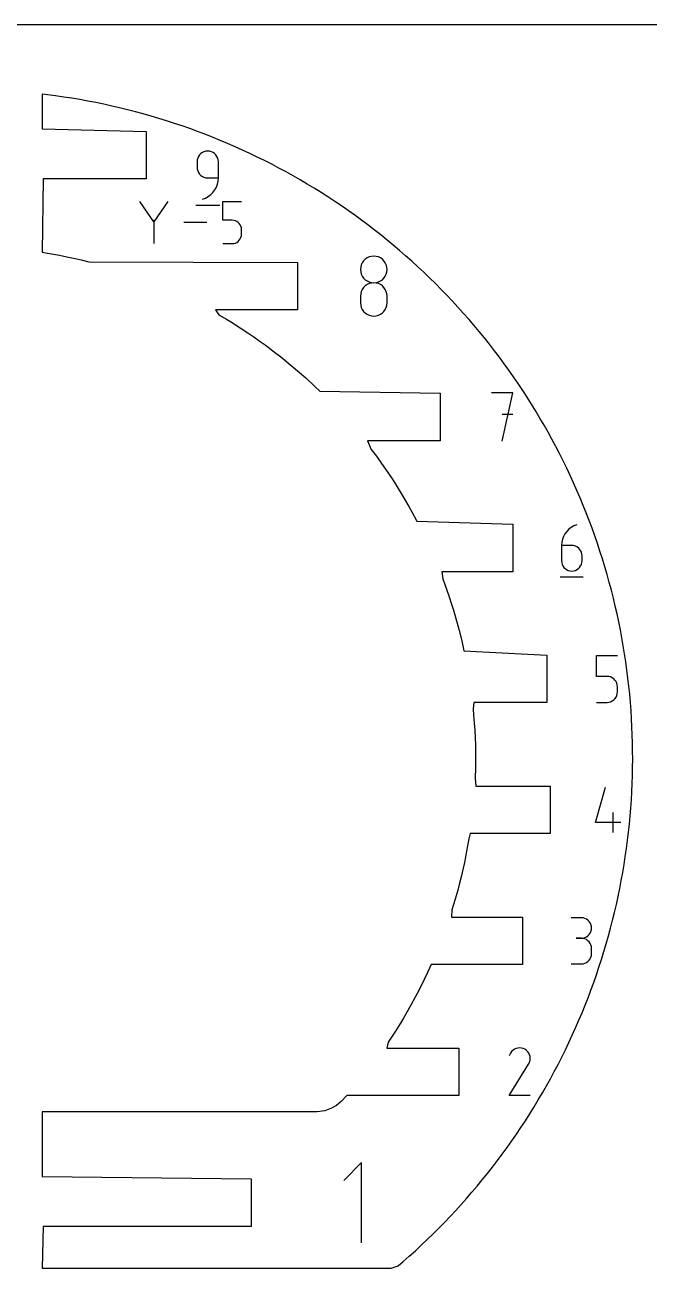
# Model space of a CAD drawing. Header units: metres. Extents: x 0 to 18, y 0 to 24.
# Drawn here: x 4.048 to 6.386, y 19.346 to 24 of the extents above; entities that cross this region are included whole.
import ezdxf

# ---------------------------------------------------------------- set-up
doc = ezdxf.new("R2010")
doc.units = ezdxf.units.M

msp = doc.modelspace()

# ---------------------------------------------------------------- linework, layer by layer
at = {"layer": 'annotation', "color": 1}
for p, q in [((4.695388, 23.501284), (4.693528, 23.494514)), ((4.698349, 23.507519), (4.695388, 23.501284)), ((4.702297, 23.513106), (4.698349, 23.507519)), ((4.707118, 23.517932), (4.702297, 23.513106)), ((4.712698, 23.521882), (4.707118, 23.517932)), ((4.718923, 23.524845), (4.712698, 23.521882)), ((4.72568, 23.526706), (4.718923, 23.524845)), ((4.732854, 23.527351), (4.72568, 23.526706)), ((4.740043, 23.526706), (4.732854, 23.527351)), ((4.732854, 23.527351), (4.732854, 23.527351)), ((4.746807, 23.524845), (4.740043, 23.526706)), ((4.753035, 23.521882), (4.746807, 23.524845)), ((4.758613, 23.517932), (4.753035, 23.521882)), ((4.763429, 23.513106), (4.758613, 23.517932)), ((4.767371, 23.507519), (4.763429, 23.513106)), ((4.770326, 23.501284), (4.767371, 23.507519)), ((4.772181, 23.494514), (4.770326, 23.501284)), ((4.693528, 23.494514), (4.692883, 23.487323)), ((4.692883, 23.487323), (4.692883, 23.46731)), ((4.692883, 23.46731), (4.692883, 23.46731)), ((4.692883, 23.46731), (4.693528, 23.460119)), ((4.693528, 23.460119), (4.695388, 23.45335)), ((4.772825, 23.487323), (4.772181, 23.494514)), ((4.772825, 23.427293), (4.772825, 23.487323)), ((4.772825, 23.487323), (4.772825, 23.487323)), ((4.695388, 23.45335), (4.698349, 23.447117)), ((4.698349, 23.447117), (4.702297, 23.441532)), ((4.702297, 23.441532), (4.707118, 23.436708)), ((4.707118, 23.436708), (4.712698, 23.432759)), ((4.712698, 23.432759), (4.718923, 23.429798)), ((4.718923, 23.429798), (4.72568, 23.427938)), ((4.72568, 23.427938), (4.732854, 23.427293)), ((4.732854, 23.427293), (4.772825, 23.427293)), ((4.769357, 23.403492), (4.77194, 23.415157)), ((4.77194, 23.415157), (4.772825, 23.427293)), ((4.734774, 23.357368), (4.744218, 23.364477)), ((4.744218, 23.364477), (4.752508, 23.372791)), ((4.752508, 23.372791), (4.759533, 23.382162)), ((4.759533, 23.382162), (4.765185, 23.392445)), ((4.765185, 23.392445), (4.769357, 23.403492)), ((4.531147, 23.263001), (4.478375, 23.339316)), ((4.583909, 23.339316), (4.531147, 23.263001)), ((4.687888, 23.324851), (4.777888, 23.324851)), ((4.712851, 23.347351), (4.724282, 23.351611)), ((4.712851, 23.347351), (4.712851, 23.347351)), ((4.724282, 23.351611), (4.734774, 23.357368)), ((4.789073, 23.26886), (4.789073, 23.339311)), ((4.789073, 23.339311), (4.859336, 23.339311)), ((4.531147, 23.269142), (4.531147, 23.1811)), ((4.824204, 23.26886), (4.789073, 23.26886)), ((4.830512, 23.268296), (4.824204, 23.26886)), ((4.836452, 23.266669), (4.830512, 23.268296)), ((4.72976, 23.260208), (4.643256, 23.260208)), ((4.841924, 23.264079), (4.836452, 23.266669)), ((4.846828, 23.260622), (4.841924, 23.264079)), ((4.851065, 23.256397), (4.846828, 23.260622)), ((4.854533, 23.251502), (4.851065, 23.256397)), ((4.857135, 23.246035), (4.854533, 23.251502)), ((4.858769, 23.240094), (4.857135, 23.246035)), ((4.859336, 23.233778), (4.858769, 23.240094)), ((4.859336, 23.216276), (4.859336, 23.233778)), ((4.859336, 23.233778), (4.859336, 23.233778)), ((4.789073, 23.181105), (4.824204, 23.181105)), ((4.824204, 23.181105), (4.83051, 23.181672)), ((4.824204, 23.181105), (4.824204, 23.181105)), ((4.83051, 23.181672), (4.836448, 23.183306)), ((4.836448, 23.183306), (4.84192, 23.185909)), ((4.84192, 23.185909), (4.846824, 23.18938)), ((4.846824, 23.18938), (4.851061, 23.193619)), ((4.851061, 23.193619), (4.854531, 23.198528)), ((4.854531, 23.198528), (4.857134, 23.204007)), ((4.857134, 23.204007), (4.858769, 23.209956)), ((4.858769, 23.209956), (4.859336, 23.216276)), ((5.337314, 23.131157), (5.329545, 23.127464)), ((5.345747, 23.133478), (5.337314, 23.131157)), ((5.354703, 23.134283), (5.345747, 23.133478)), ((5.36366, 23.133478), (5.354703, 23.134283)), ((5.354703, 23.134283), (5.354703, 23.134283)), ((5.372093, 23.131157), (5.36366, 23.133478)), ((5.379862, 23.127464), (5.372093, 23.131157)), ((5.305629, 23.093405), (5.304824, 23.084474)), ((5.304824, 23.084474), (5.304824, 23.084474)), ((5.304824, 23.084474), (5.305629, 23.075501)), ((5.307949, 23.101821), (5.305629, 23.093405)), ((5.311642, 23.109577), (5.307949, 23.101821)), ((5.316567, 23.116531), (5.311642, 23.109577)), ((5.322582, 23.122541), (5.316567, 23.116531)), ((5.329545, 23.127464), (5.322582, 23.122541)), ((5.386825, 23.122541), (5.379862, 23.127464)), ((5.39284, 23.116531), (5.386825, 23.122541)), ((5.397765, 23.109577), (5.39284, 23.116531)), ((5.401458, 23.101821), (5.397765, 23.109577)), ((5.403778, 23.093405), (5.401458, 23.101821)), ((5.404583, 23.084474), (5.403778, 23.093405)), ((5.403778, 23.075501), (5.404583, 23.084474)), ((5.404583, 23.084474), (5.404583, 23.084474)), ((5.305629, 23.075501), (5.30795, 23.067053)), ((5.30795, 23.067053), (5.311645, 23.059272)), ((5.311645, 23.059272), (5.316572, 23.0523)), ((5.316572, 23.0523), (5.322588, 23.046278)), ((5.322588, 23.046278), (5.329551, 23.041348)), ((5.329551, 23.041348), (5.33732, 23.037651)), ((5.33732, 23.037651), (5.345751, 23.035329)), ((5.345751, 23.035329), (5.354703, 23.034524)), ((5.354703, 23.034524), (5.363656, 23.035329)), ((5.363656, 23.035329), (5.372087, 23.037651)), ((5.372087, 23.037651), (5.379856, 23.041348)), ((5.379856, 23.041348), (5.386819, 23.046278)), ((5.386819, 23.046278), (5.392835, 23.0523)), ((5.392835, 23.0523), (5.397762, 23.059272)), ((5.397762, 23.059272), (5.401457, 23.067053)), ((5.401457, 23.067053), (5.403778, 23.075501)), ((5.305629, 22.993557), (5.304824, 22.984588)), ((5.307949, 23.002002), (5.305629, 22.993557)), ((5.311642, 23.00978), (5.307949, 23.002002)), ((5.316567, 23.01675), (5.311642, 23.00978)), ((5.322582, 23.022771), (5.316567, 23.01675)), ((5.329545, 23.0277), (5.322582, 23.022771)), ((5.337314, 23.031397), (5.329545, 23.0277)), ((5.345747, 23.033718), (5.337314, 23.031397)), ((5.354703, 23.034524), (5.345747, 23.033718)), ((5.36366, 23.033719), (5.354703, 23.034524)), ((5.354703, 23.034524), (5.354703, 23.034524)), ((5.354703, 23.034524), (5.354703, 23.034524)), ((5.372093, 23.031398), (5.36366, 23.033719)), ((5.379862, 23.027703), (5.372093, 23.031398)), ((5.386825, 23.022776), (5.379862, 23.027703)), ((5.39284, 23.016756), (5.386825, 23.022776)), ((5.397765, 23.009786), (5.39284, 23.016756)), ((5.401458, 23.002007), (5.397765, 23.009786)), ((5.403778, 22.993561), (5.401458, 23.002007)), ((5.404583, 22.984588), (5.403778, 22.993561)), ((5.304824, 22.984588), (5.304824, 22.95974)), ((5.304824, 22.95974), (5.304824, 22.95974)), ((5.304824, 22.95974), (5.305629, 22.950771)), ((5.305629, 22.950771), (5.30795, 22.942336)), ((5.30795, 22.942336), (5.311645, 22.934574)), ((5.397762, 22.934574), (5.401457, 22.942336)), ((5.401457, 22.942336), (5.403778, 22.950771)), ((5.403778, 22.950771), (5.404583, 22.95974)), ((5.404583, 22.95974), (5.404583, 22.984588)), ((5.404583, 22.984588), (5.404583, 22.984588)), ((5.311645, 22.934574), (5.316572, 22.927624)), ((5.316572, 22.927624), (5.322588, 22.921626)), ((5.322588, 22.921626), (5.329551, 22.916718)), ((5.329551, 22.916718), (5.33732, 22.91304)), ((5.33732, 22.91304), (5.345751, 22.910731)), ((5.345751, 22.910731), (5.354703, 22.90993)), ((5.354703, 22.90993), (5.363656, 22.910731)), ((5.354703, 22.90993), (5.354703, 22.90993)), ((5.363656, 22.910731), (5.372087, 22.91304)), ((5.372087, 22.91304), (5.379856, 22.916718)), ((5.379856, 22.916718), (5.386819, 22.921626)), ((5.386819, 22.921626), (5.392835, 22.927624)), ((5.392835, 22.927624), (5.397762, 22.934574)), ((5.875397, 22.62278), (5.794788, 22.62278)), ((5.835098, 22.441509), (5.875397, 22.62278)), ((5.875397, 22.542057), (5.835098, 22.542057)), ((6.085019, 22.111885), (6.077058, 22.10389)), ((6.094093, 22.118728), (6.085019, 22.111885)), ((6.104175, 22.124278), (6.094093, 22.118728)), ((6.115162, 22.128398), (6.104175, 22.124278)), ((6.115162, 22.128398), (6.115162, 22.128398)), ((6.058401, 22.06316), (6.057551, 22.051486)), ((6.060879, 22.074376), (6.058401, 22.06316)), ((6.064884, 22.084996), (6.060879, 22.074376)), ((6.070311, 22.09488), (6.064884, 22.084996)), ((6.077058, 22.10389), (6.070311, 22.09488)), ((6.057551, 22.051486), (6.057551, 21.99408)), ((6.095905, 22.051486), (6.057551, 22.051486)), ((6.102803, 22.05087), (6.095905, 22.051486)), ((6.109293, 22.049095), (6.102803, 22.05087)), ((6.115269, 22.046267), (6.109293, 22.049095)), ((6.120621, 22.042493), (6.115269, 22.046267)), ((6.125242, 22.037881), (6.120621, 22.042493)), ((6.129025, 22.032537), (6.125242, 22.037881)), ((6.13186, 22.026568), (6.129025, 22.032537)), ((6.13364, 22.020083), (6.13186, 22.026568)), ((6.134258, 22.013187), (6.13364, 22.020083)), ((6.134258, 21.99408), (6.134258, 22.013187)), ((6.134258, 22.013187), (6.134258, 22.013187)), ((6.057551, 21.99408), (6.057551, 21.99408)), ((6.057551, 21.99408), (6.058171, 21.987181)), ((6.058171, 21.987181), (6.059955, 21.980686)), ((6.059955, 21.980686), (6.062796, 21.974705)), ((6.062796, 21.974705), (6.066585, 21.969346)), ((6.066585, 21.969346), (6.07121, 21.964717)), ((6.07121, 21.964717), (6.076565, 21.960928)), ((6.115269, 21.960928), (6.120621, 21.964717)), ((6.120621, 21.964717), (6.125242, 21.969346)), ((6.125242, 21.969346), (6.129025, 21.974705)), ((6.129025, 21.974705), (6.13186, 21.980686)), ((6.13186, 21.980686), (6.13364, 21.987181)), ((6.13364, 21.987181), (6.134258, 21.99408)), ((6.052748, 21.934095), (6.139105, 21.934095)), ((6.076565, 21.960928), (6.082538, 21.958087)), ((6.082538, 21.958087), (6.089021, 21.956303)), ((6.089021, 21.956303), (6.095905, 21.955684)), ((6.095905, 21.955684), (6.102803, 21.956303)), ((6.095905, 21.955684), (6.095905, 21.955684)), ((6.102803, 21.956303), (6.109293, 21.958087)), ((6.109293, 21.958087), (6.115269, 21.960928)), ((6.188771, 21.56155), (6.188771, 21.639827)), ((6.188771, 21.639827), (6.266839, 21.639827)), ((6.227805, 21.56155), (6.188771, 21.56155)), ((6.234814, 21.560923), (6.227805, 21.56155)), ((6.241413, 21.559117), (6.234814, 21.560923)), ((6.247493, 21.556238), (6.241413, 21.559117)), ((6.252942, 21.552398), (6.247493, 21.556238)), ((6.257649, 21.547703), (6.252942, 21.552398)), ((6.261503, 21.542265), (6.257649, 21.547703)), ((6.264393, 21.536191), (6.261503, 21.542265)), ((6.266209, 21.52959), (6.264393, 21.536191)), ((6.266839, 21.522571), (6.266209, 21.52959)), ((6.266209, 21.496104), (6.266839, 21.503126)), ((6.266839, 21.503126), (6.266839, 21.522571)), ((6.266839, 21.522571), (6.266839, 21.522571)), ((6.188771, 21.464048), (6.227805, 21.464048)), ((6.227805, 21.464048), (6.234811, 21.464678)), ((6.227805, 21.464048), (6.227805, 21.464048)), ((6.234811, 21.464678), (6.241409, 21.466494)), ((6.241409, 21.466494), (6.247488, 21.469386)), ((6.247488, 21.469386), (6.252937, 21.473242)), ((6.252937, 21.473242), (6.257645, 21.477953)), ((6.257645, 21.477953), (6.261501, 21.483407)), ((6.261501, 21.483407), (6.264392, 21.489494)), ((6.264392, 21.489494), (6.266209, 21.496104)), ((6.184983, 21.014559), (6.222734, 21.146957)), ((6.251176, 20.976711), (6.251176, 21.052322)), ((6.279512, 21.014559), (6.184983, 21.014559)), ((6.131703, 20.657805), (6.093386, 20.657805)), ((6.138594, 20.657186), (6.131703, 20.657805)), ((6.145078, 20.655404), (6.138594, 20.657186)), ((6.151048, 20.652567), (6.145078, 20.655404)), ((6.156395, 20.648785), (6.151048, 20.652567)), ((6.161012, 20.644168), (6.156395, 20.648785)), ((6.164791, 20.638826), (6.161012, 20.644168)), ((6.167624, 20.632868), (6.164791, 20.638826)), ((6.169402, 20.626404), (6.167624, 20.632868)), ((6.170019, 20.619543), (6.169402, 20.626404)), ((6.169402, 20.612649), (6.170019, 20.619543)), ((6.170019, 20.619543), (6.170019, 20.619543)), ((6.131703, 20.581172), (6.112517, 20.581172)), ((6.112517, 20.581172), (6.131703, 20.581172)), ((6.131703, 20.581172), (6.138594, 20.581791)), ((6.138594, 20.580553), (6.131703, 20.581172)), ((6.131703, 20.581172), (6.131703, 20.581172)), ((6.138594, 20.581791), (6.145078, 20.583574)), ((6.145078, 20.578771), (6.138594, 20.580553)), ((6.145078, 20.583574), (6.151048, 20.586414)), ((6.151048, 20.575934), (6.145078, 20.578771)), ((6.151048, 20.586414), (6.156395, 20.590201)), ((6.156395, 20.572152), (6.151048, 20.575934)), ((6.156395, 20.590201), (6.161012, 20.594827)), ((6.161012, 20.567535), (6.156395, 20.572152)), ((6.161012, 20.594827), (6.164791, 20.600183)), ((6.164791, 20.600183), (6.167624, 20.60616)), ((6.167624, 20.60616), (6.169402, 20.612649)), ((6.164791, 20.562193), (6.161012, 20.567535)), ((6.167624, 20.556235), (6.164791, 20.562193)), ((6.169402, 20.549771), (6.167624, 20.556235)), ((6.170019, 20.54291), (6.169402, 20.549771)), ((6.169402, 20.516861), (6.170019, 20.523724)), ((6.170019, 20.523724), (6.170019, 20.54291)), ((6.170019, 20.54291), (6.170019, 20.54291)), ((6.093386, 20.485462), (6.131703, 20.485462)), ((6.131703, 20.485462), (6.138594, 20.48608)), ((6.131703, 20.485462), (6.131703, 20.485462)), ((6.138594, 20.48608), (6.145078, 20.487862)), ((6.145078, 20.487862), (6.151048, 20.490698)), ((6.151048, 20.490698), (6.156395, 20.494478)), ((6.156395, 20.494478), (6.161012, 20.499094)), ((6.161012, 20.499094), (6.164791, 20.504436)), ((6.164791, 20.504436), (6.167624, 20.510395)), ((6.167624, 20.510395), (6.169402, 20.516861)), ((5.866344, 20.15091), (5.861148, 20.140942)), ((5.870468, 20.156757), (5.866344, 20.15091)), ((5.875415, 20.161638), (5.870468, 20.156757)), ((5.881036, 20.165514), (5.875415, 20.161638)), ((5.887179, 20.168346), (5.881036, 20.165514)), ((5.893696, 20.170094), (5.887179, 20.168346)), ((5.900434, 20.17072), (5.893696, 20.170094)), ((5.907243, 20.170184), (5.900434, 20.17072)), ((5.913973, 20.168447), (5.907243, 20.170184)), ((5.920474, 20.16547), (5.913973, 20.168447)), ((5.926289, 20.161342), (5.920474, 20.16547)), ((5.920474, 20.16547), (5.920474, 20.16547)), ((5.93115, 20.156387), (5.926289, 20.161342)), ((5.935016, 20.150759), (5.93115, 20.156387)), ((5.937842, 20.144608), (5.935016, 20.150759)), ((5.861036, 19.99253), (5.934164, 20.110256)), ((5.934164, 20.110256), (5.934251, 20.110364)), ((5.934164, 20.110256), (5.934164, 20.110256)), ((5.934251, 20.110364), (5.934335, 20.110473)), ((5.934335, 20.110473), (5.934416, 20.110584)), ((5.934416, 20.110584), (5.934494, 20.110698)), ((5.934494, 20.110698), (5.93457, 20.110815)), ((5.93457, 20.110815), (5.934645, 20.110937)), ((5.934645, 20.110937), (5.934719, 20.111065)), ((5.934719, 20.111065), (5.934793, 20.111198)), ((5.934793, 20.111198), (5.934868, 20.11134)), ((5.934868, 20.11134), (5.937887, 20.117823)), ((5.934868, 20.11134), (5.934868, 20.11134)), ((5.939585, 20.138087), (5.937842, 20.144608)), ((5.937887, 20.117823), (5.939651, 20.124543)), ((5.940202, 20.131348), (5.939585, 20.138087)), ((5.939651, 20.124543), (5.940202, 20.131348)), ((5.940176, 19.99253), (5.861036, 19.99253)), ((5.308568, 19.741524), (5.241874, 19.674811)), ((5.308568, 19.441524), (5.308568, 19.741524))]:
    msp.add_line(p, q, dxfattribs=at)
at = {"layer": 'boundary', "color": 5}
for p, q in [((4.133229, 23.73817), (4.112487, 23.74065)), ((4.112487, 23.74065), (4.112487, 23.610476)), ((4.163493, 23.734209), (4.133229, 23.73817)), ((4.193664, 23.729884), (4.163493, 23.734209)), ((4.223766, 23.725197), (4.193664, 23.729884)), ((4.253784, 23.720144), (4.223766, 23.725197)), ((4.283748, 23.714727), (4.253784, 23.720144)), ((4.313663, 23.70894), (4.283748, 23.714727)), ((4.343478, 23.702797), (4.313663, 23.70894)), ((4.373239, 23.696283), (4.343478, 23.702797)), ((4.402898, 23.689414), (4.373239, 23.696283)), ((4.432502, 23.682174), (4.402898, 23.689414)), ((4.461964, 23.67459), (4.432502, 23.682174)), ((4.491367, 23.666637), (4.461964, 23.67459)), ((4.520679, 23.658323), (4.491367, 23.666637)), ((4.549845, 23.649665), (4.520679, 23.658323)), ((4.578939, 23.640644), (4.549845, 23.649665)), ((4.607911, 23.631271), (4.578939, 23.640644)), ((4.112487, 23.610476), (4.502888, 23.601101)), ((4.502888, 23.601101), (4.502888, 23.423601)), ((4.636746, 23.621551), (4.607911, 23.631271)), ((4.665485, 23.611478), (4.636746, 23.621551)), ((4.694091, 23.601052), (4.665485, 23.611478)), ((4.722558, 23.590286), (4.694091, 23.601052)), ((4.750922, 23.579164), (4.722558, 23.590286)), ((4.779112, 23.567706), (4.750922, 23.579164)), ((4.807181, 23.555902), (4.779112, 23.567706)), ((4.835111, 23.543754), (4.807181, 23.555902)), ((4.862874, 23.531268), (4.835111, 23.543754)), ((4.890475, 23.518452), (4.862874, 23.531268)), ((4.917929, 23.505299), (4.890475, 23.518452)), ((4.945222, 23.491811), (4.917929, 23.505299)), ((4.972365, 23.47798), (4.945222, 23.491811)), ((4.999309, 23.463837), (4.972365, 23.47798)), ((5.026088, 23.449364), (4.999309, 23.463837)), ((4.116362, 23.423601), (4.112487, 23.149275)), ((4.502888, 23.423601), (4.116362, 23.423601)), ((5.052698, 23.434559), (5.026088, 23.449364)), ((5.079114, 23.419439), (5.052698, 23.434559)), ((5.10535, 23.403992), (5.079114, 23.419439)), ((5.131386, 23.388228), (5.10535, 23.403992)), ((5.15723, 23.372154), (5.131386, 23.388228)), ((5.182904, 23.355754), (5.15723, 23.372154)), ((5.208349, 23.339049), (5.182904, 23.355754)), ((5.233585, 23.322041), (5.208349, 23.339049)), ((5.258624, 23.304725), (5.233585, 23.322041)), ((5.283459, 23.287099), (5.258624, 23.304725)), ((5.308072, 23.269171), (5.283459, 23.287099)), ((5.332462, 23.250946), (5.308072, 23.269171)), ((5.356598, 23.232444), (5.332462, 23.250946)), ((5.380544, 23.213626), (5.356598, 23.232444)), ((5.404264, 23.194519), (5.380544, 23.213626)), ((5.427736, 23.175134), (5.404264, 23.194519)), ((5.450969, 23.155459), (5.427736, 23.175134)), ((4.112487, 23.149275), (4.132989, 23.145972)), ((4.132989, 23.145972), (4.178445, 23.137819)), ((4.178445, 23.137819), (4.205637, 23.132189)), ((4.205637, 23.132189), (4.236003, 23.125762)), ((5.473953, 23.135511), (5.450969, 23.155459)), ((5.496698, 23.115282), (5.473953, 23.135511)), ((4.236003, 23.125762), (4.258822, 23.120373)), ((4.258822, 23.120373), (4.28751, 23.113361)), ((4.28751, 23.113361), (5.068956, 23.110998)), ((5.068956, 23.110998), (5.068956, 22.933498)), ((5.519197, 23.094771), (5.496698, 23.115282)), ((5.541448, 23.073997), (5.519197, 23.094771)), ((5.563442, 23.052947), (5.541448, 23.073997)), ((5.585172, 23.031635), (5.563442, 23.052947)), ((5.606656, 23.010046), (5.585172, 23.031635)), ((5.627857, 22.988217), (5.606656, 23.010046)), ((5.648792, 22.96612), (5.627857, 22.988217)), ((5.669469, 22.943768), (5.648792, 22.96612)), ((5.689875, 22.921173), (5.669469, 22.943768)), ((5.068956, 22.933498), (4.762423, 22.933498)), ((4.762423, 22.933498), (4.774667, 22.914753)), ((4.774667, 22.914753), (4.802582, 22.898488)), ((4.802582, 22.898488), (4.822021, 22.886625)), ((5.709997, 22.898324), (5.689875, 22.921173)), ((5.729838, 22.875238), (5.709997, 22.898324)), ((4.822021, 22.886625), (4.85409, 22.86636)), ((4.85409, 22.86636), (4.887381, 22.844493)), ((5.749398, 22.851907), (5.729838, 22.875238)), ((5.768667, 22.828353), (5.749398, 22.851907)), ((4.887381, 22.844493), (4.905597, 22.83201)), ((4.905597, 22.83201), (4.929333, 22.815159)), ((4.929333, 22.815159), (4.947723, 22.802075)), ((5.787639, 22.804562), (5.768667, 22.828353)), ((5.806345, 22.780523), (5.787639, 22.804562)), ((4.947723, 22.802075), (4.987785, 22.771753)), ((4.987785, 22.771753), (5.00494, 22.758524)), ((5.00494, 22.758524), (5.029168, 22.738979)), ((5.824743, 22.756268), (5.806345, 22.780523)), ((5.842843, 22.731801), (5.824743, 22.756268)), ((5.029168, 22.738979), (5.045687, 22.725298)), ((5.045687, 22.725298), (5.076475, 22.698921)), ((5.860656, 22.707104), (5.842843, 22.731801)), ((5.076475, 22.698921), (5.100062, 22.678274)), ((5.100062, 22.678274), (5.13439, 22.646278)), ((5.878146, 22.682197), (5.860656, 22.707104)), ((5.895349, 22.657075), (5.878146, 22.682197)), ((5.13439, 22.646278), (5.152363, 22.629177)), ((5.152363, 22.629177), (5.603532, 22.620894)), ((5.603532, 22.620894), (5.603532, 22.443394)), ((5.912232, 22.631746), (5.895349, 22.657075)), ((5.928824, 22.606216), (5.912232, 22.631746)), ((5.945081, 22.58049), (5.928824, 22.606216)), ((5.961042, 22.554561), (5.945081, 22.58049)), ((5.976669, 22.528452), (5.961042, 22.554561)), ((5.991991, 22.502136), (5.976669, 22.528452)), ((6.006985, 22.47565), (5.991991, 22.502136)), ((5.603532, 22.443394), (5.331536, 22.443394)), ((5.331536, 22.443394), (5.345101, 22.411164)), ((6.021657, 22.448973), (6.006985, 22.47565)), ((6.036001, 22.422117), (6.021657, 22.448973)), ((5.345101, 22.411164), (5.36456, 22.385373)), ((5.36456, 22.385373), (5.383636, 22.358741)), ((6.050021, 22.395095), (6.036001, 22.422117)), ((6.063718, 22.367908), (6.050021, 22.395095)), ((5.383636, 22.358741), (5.398929, 22.33667)), ((6.077073, 22.34055), (6.063718, 22.367908)), ((6.090082, 22.313038), (6.077073, 22.34055)), ((5.398929, 22.33667), (5.420669, 22.304434)), ((5.420669, 22.304434), (5.434319, 22.283059)), ((6.10277, 22.285372), (6.090082, 22.313038)), ((5.434319, 22.283059), (5.445732, 22.265124)), ((5.445732, 22.265124), (5.464668, 22.233982)), ((6.115128, 22.257535), (6.10277, 22.285372)), ((6.127136, 22.229557), (6.115128, 22.257535)), ((5.464668, 22.233982), (5.486059, 22.19699)), ((6.138794, 22.201444), (6.127136, 22.229557)), ((6.150122, 22.173188), (6.138794, 22.201444)), ((5.486059, 22.19699), (5.497319, 22.177022)), ((5.497319, 22.177022), (5.515717, 22.142895)), ((6.161105, 22.144798), (6.150122, 22.173188)), ((5.515717, 22.142895), (5.875034, 22.130791)), ((5.875034, 22.130791), (5.875034, 21.953291)), ((6.17174, 22.11627), (6.161105, 22.144798)), ((6.182019, 22.087624), (6.17174, 22.11627)), ((6.191947, 22.05885), (6.182019, 22.087624)), ((6.201534, 22.029955), (6.191947, 22.05885)), ((6.21077, 22.000942), (6.201534, 22.029955)), ((6.219644, 21.971817), (6.21077, 22.000942)), ((6.228158, 21.942597), (6.219644, 21.971817)), ((5.875034, 21.953291), (5.609905, 21.953291)), ((5.609905, 21.953291), (5.612587, 21.927001)), ((5.612587, 21.927001), (5.626698, 21.888382)), ((6.236323, 21.913268), (6.228158, 21.942597)), ((5.626698, 21.888382), (5.636642, 21.858957)), ((6.244145, 21.883848), (6.236323, 21.913268)), ((6.251586, 21.854328), (6.244145, 21.883848)), ((5.636642, 21.858957), (5.645522, 21.831676)), ((5.645522, 21.831676), (5.652579, 21.809234)), ((6.258675, 21.824725), (6.251586, 21.854328)), ((5.652579, 21.809234), (5.666811, 21.760742)), ((6.265405, 21.795036), (6.258675, 21.824725)), ((6.271764, 21.76526), (6.265405, 21.795036)), ((5.666811, 21.760742), (5.673992, 21.733452)), ((5.673992, 21.733452), (5.683655, 21.694502)), ((6.277767, 21.735415), (6.271764, 21.76526)), ((6.283405, 21.705502), (6.277767, 21.735415)), ((5.683655, 21.694502), (5.692139, 21.656876)), ((6.288676, 21.675522), (6.283405, 21.705502)), ((5.692139, 21.656876), (6.003104, 21.640688)), ((6.003104, 21.640688), (6.003104, 21.463188)), ((6.293597, 21.645474), (6.288676, 21.675522)), ((6.29814, 21.615373), (6.293597, 21.645474)), ((6.302316, 21.585223), (6.29814, 21.615373)), ((6.306113, 21.555019), (6.302316, 21.585223)), ((6.309559, 21.524775), (6.306113, 21.555019)), ((6.312626, 21.494489), (6.309559, 21.524775)), ((5.728759, 21.463188), (5.726315, 21.440005)), ((6.003104, 21.463188), (5.728759, 21.463188)), ((6.315321, 21.464168), (6.312626, 21.494489)), ((6.317657, 21.433815), (6.315321, 21.464168)), ((5.726315, 21.440005), (5.728497, 21.416754)), ((5.728497, 21.416754), (5.730912, 21.386863)), ((6.319627, 21.403436), (6.317657, 21.433815)), ((5.730912, 21.386863), (5.732524, 21.360065)), ((5.732524, 21.360065), (5.734958, 21.303797)), ((6.321218, 21.373045), (6.319627, 21.403436)), ((6.322437, 21.342622), (6.321218, 21.373045)), ((6.323293, 21.312191), (6.322437, 21.342622)), ((5.734958, 21.303797), (5.735635, 21.261728)), ((6.323781, 21.281749), (6.323293, 21.312191)), ((6.323887, 21.251303), (6.323781, 21.281749)), ((5.735188, 21.220321), (5.733848, 21.179438)), ((5.735635, 21.261728), (5.735188, 21.220321)), ((6.322995, 21.190435), (6.323633, 21.220865)), ((6.323633, 21.220865), (6.323887, 21.251303)), ((5.733848, 21.179438), (5.736687, 21.150584)), ((6.321994, 21.160011), (6.322995, 21.190435)), ((5.736687, 21.150584), (6.014461, 21.150584)), ((6.014461, 21.150584), (6.014461, 20.973084)), ((6.318883, 21.099204), (6.320626, 21.129603)), ((6.320626, 21.129603), (6.321994, 21.160011)), ((6.316769, 21.068835), (6.318883, 21.099204)), ((6.31144, 21.008186), (6.314286, 21.038493)), ((6.314286, 21.038493), (6.316769, 21.068835)), ((6.308226, 20.977913), (6.31144, 21.008186)), ((5.710199, 20.952986), (5.705823, 20.926915)), ((5.715874, 20.973084), (5.710199, 20.952986)), ((6.014461, 20.973084), (5.715874, 20.973084)), ((6.300689, 20.917498), (6.304631, 20.947679)), ((6.304631, 20.947679), (6.308226, 20.977913)), ((5.702047, 20.907058), (5.697919, 20.885245)), ((5.705823, 20.926915), (5.702047, 20.907058)), ((6.296363, 20.887361), (6.300689, 20.917498)), ((5.693689, 20.865248), (5.689105, 20.843575)), ((5.697919, 20.885245), (5.693689, 20.865248)), ((6.286607, 20.827267), (6.291673, 20.85728)), ((6.291673, 20.85728), (6.296363, 20.887361)), ((5.68142, 20.810821), (5.67426, 20.782434)), ((5.689105, 20.843575), (5.68142, 20.810821)), ((6.281189, 20.797311), (6.286607, 20.827267)), ((5.668776, 20.761296), (5.659304, 20.728074)), ((5.67426, 20.782434), (5.668776, 20.761296)), ((6.269255, 20.737605), (6.275406, 20.76742)), ((6.275406, 20.76742), (6.281189, 20.797311)), ((5.659304, 20.728074), (5.647004, 20.687752)), ((6.262758, 20.707876), (6.269255, 20.737605)), ((5.647004, 20.687752), (5.645178, 20.660481)), ((6.248644, 20.648646), (6.255885, 20.67822)), ((6.255885, 20.67822), (6.262758, 20.707876)), ((5.645178, 20.660481), (5.911039, 20.660481)), ((5.911039, 20.660481), (5.911039, 20.482981)), ((6.233098, 20.589783), (6.241061, 20.619169)), ((6.241061, 20.619169), (6.248644, 20.648646)), ((6.22479, 20.560498), (6.233098, 20.589783)), ((6.207118, 20.502241), (6.21613, 20.531309)), ((6.21613, 20.531309), (6.22479, 20.560498)), ((5.569459, 20.482981), (5.555676, 20.452903)), ((5.911039, 20.482981), (5.569459, 20.482981)), ((6.197744, 20.473281), (6.207118, 20.502241)), ((5.555676, 20.452903), (5.54346, 20.426873)), ((6.177948, 20.415707), (6.188017, 20.444432)), ((6.188017, 20.444432), (6.197744, 20.473281)), ((5.525423, 20.390437), (5.509907, 20.361142)), ((5.54346, 20.426873), (5.525423, 20.390437)), ((6.156752, 20.358626), (6.167523, 20.387096)), ((6.167523, 20.387096), (6.177948, 20.415707)), ((5.509907, 20.361142), (5.493064, 20.330293)), ((6.145627, 20.330284), (6.156752, 20.358626)), ((5.477135, 20.301862), (5.465348, 20.281964)), ((5.493064, 20.330293), (5.477135, 20.301862)), ((6.122365, 20.274016), (6.134163, 20.302079)), ((6.134163, 20.302079), (6.145627, 20.330284)), ((5.45453, 20.263814), (5.435744, 20.233968)), ((5.465348, 20.281964), (5.45453, 20.263814)), ((6.097739, 20.218351), (6.110222, 20.246107)), ((6.110222, 20.246107), (6.122365, 20.274016)), ((5.423875, 20.215319), (5.408559, 20.192406)), ((5.435744, 20.233968), (5.423875, 20.215319)), ((6.084909, 20.190733), (6.097739, 20.218351)), ((5.408559, 20.192406), (5.403946, 20.170377)), ((5.403946, 20.170377), (5.672887, 20.170377)), ((5.672887, 20.170377), (5.672887, 19.992877)), ((6.05828, 20.13599), (6.071764, 20.163279)), ((6.071764, 20.163279), (6.084909, 20.190733)), ((6.030294, 20.081912), (6.044445, 20.108864)), ((6.044445, 20.108864), (6.05828, 20.13599)), ((6.015823, 20.055134), (6.030294, 20.081912)), ((5.985897, 20.002115), (6.001027, 20.028538)), ((6.001027, 20.028538), (6.015823, 20.055134)), ((5.232419, 19.970589), (5.21464, 19.955607)), ((5.253791, 19.992877), (5.232419, 19.970589)), ((5.672887, 19.992877), (5.253791, 19.992877)), ((5.954689, 19.949834), (5.970456, 19.975886)), ((5.970456, 19.975886), (5.985897, 20.002115)), ((4.112487, 19.931282), (4.112487, 19.689649)), ((4.122284, 19.931282), (4.112487, 19.931282)), ((4.152117, 19.931282), (4.122284, 19.931282)), ((4.184496, 19.931282), (4.152117, 19.931282)), ((4.211782, 19.931282), (4.184496, 19.931282)), ((4.249338, 19.931282), (4.211782, 19.931282)), ((4.271447, 19.931282), (4.249338, 19.931282)), ((4.30128, 19.931282), (4.271447, 19.931282)), ((4.339017, 19.931282), (4.30128, 19.931282)), ((4.360945, 19.931282), (4.339017, 19.931282)), ((4.391126, 19.931282), (4.360945, 19.931282)), ((4.42061, 19.931282), (4.391126, 19.931282)), ((4.450443, 19.931282), (4.42061, 19.931282)), ((4.480275, 19.931282), (4.450443, 19.931282)), ((4.510108, 19.931282), (4.480275, 19.931282)), ((4.545046, 19.931282), (4.510108, 19.931282)), ((4.577284, 19.931282), (4.545046, 19.931282)), ((4.603806, 19.931282), (4.577284, 19.931282)), ((4.629438, 19.931282), (4.603806, 19.931282)), ((4.659271, 19.931282), (4.629438, 19.931282)), ((4.689103, 19.931282), (4.659271, 19.931282)), ((4.718936, 19.931282), (4.689103, 19.931282)), ((4.751075, 19.931282), (4.718936, 19.931282)), ((4.778601, 19.931282), (4.751075, 19.931282)), ((4.816487, 19.931282), (4.778601, 19.931282)), ((4.838266, 19.931282), (4.816487, 19.931282)), ((4.868099, 19.931282), (4.838266, 19.931282)), ((4.905597, 19.931282), (4.868099, 19.931282)), ((4.927764, 19.931282), (4.905597, 19.931282)), ((4.958275, 19.931282), (4.927764, 19.931282)), ((4.987429, 19.931282), (4.958275, 19.931282)), ((5.017262, 19.931282), (4.987429, 19.931282)), ((5.047094, 19.931282), (5.017262, 19.931282)), ((5.076927, 19.931282), (5.047094, 19.931282)), ((5.111626, 19.931293), (5.076927, 19.931282)), ((5.142351, 19.932081), (5.111626, 19.931293)), ((5.170955, 19.93491), (5.142351, 19.932081)), ((5.196257, 19.944961), (5.170955, 19.93491)), ((5.21464, 19.955607), (5.196257, 19.944961)), ((5.92222, 19.898334), (5.938605, 19.923989)), ((5.938605, 19.923989), (5.954689, 19.949834)), ((5.888496, 19.84764), (5.905498, 19.872882)), ((5.905498, 19.872882), (5.92222, 19.898334)), ((5.871176, 19.822609), (5.888496, 19.84764)), ((5.835633, 19.773181), (5.853557, 19.797782)), ((5.853557, 19.797782), (5.871176, 19.822609)), ((5.79889, 19.724627), (5.817405, 19.748788)), ((5.817405, 19.748788), (5.835633, 19.773181)), ((4.112487, 19.689649), (4.895249, 19.680274)), ((5.760985, 19.676992), (5.780084, 19.700701)), ((5.780084, 19.700701), (5.79889, 19.724627)), ((4.895249, 19.680274), (4.895249, 19.502774)), ((5.72192, 19.630283), (5.741589, 19.653514)), ((5.741589, 19.653514), (5.760985, 19.676992)), ((5.681736, 19.58455), (5.701963, 19.60729)), ((5.701963, 19.60729), (5.72192, 19.630283)), ((5.640437, 19.539803), (5.661213, 19.562046)), ((5.661213, 19.562046), (5.681736, 19.58455)), ((4.116362, 19.502774), (4.112487, 19.346472)), ((4.895249, 19.502774), (4.116362, 19.502774)), ((5.598072, 19.49607), (5.619401, 19.517816)), ((5.619401, 19.517816), (5.640437, 19.539803)), ((5.532574, 19.432458), (5.554668, 19.453397)), ((5.554668, 19.453397), (5.576504, 19.474608)), ((5.576504, 19.474608), (5.598072, 19.49607)), ((5.487614, 19.391384), (5.510208, 19.41178)), ((5.510208, 19.41178), (5.532574, 19.432458)), ((5.446401, 19.355398), (5.464771, 19.371264)), ((5.464771, 19.371264), (5.487614, 19.391384)), ((4.112487, 19.346472), (4.401375, 19.346472)), ((4.401375, 19.346472), (4.82019, 19.346472)), ((4.82019, 19.346472), (5.073286, 19.346472)), ((5.073286, 19.346472), (5.096599, 19.346472)), ((5.096599, 19.346472), (5.126374, 19.346472)), ((5.126374, 19.346472), (5.15157, 19.346472)), ((5.15157, 19.346472), (5.183152, 19.346472)), ((5.183152, 19.346472), (5.224192, 19.346472)), ((5.224192, 19.346472), (5.24985, 19.346472)), ((5.24985, 19.346472), (5.280224, 19.346472)), ((5.280224, 19.346472), (5.316864, 19.346472)), ((5.316864, 19.346472), (5.361995, 19.346472)), ((5.361995, 19.346472), (5.419154, 19.346472)), ((5.419154, 19.346472), (5.446401, 19.355398))]:
    msp.add_line(p, q, dxfattribs=at)
at = {"layer": 'frame', "color": 5}
msp.add_line((18, 24), (0, 24), dxfattribs=at)

doc.saveas('drawing.dxf')
